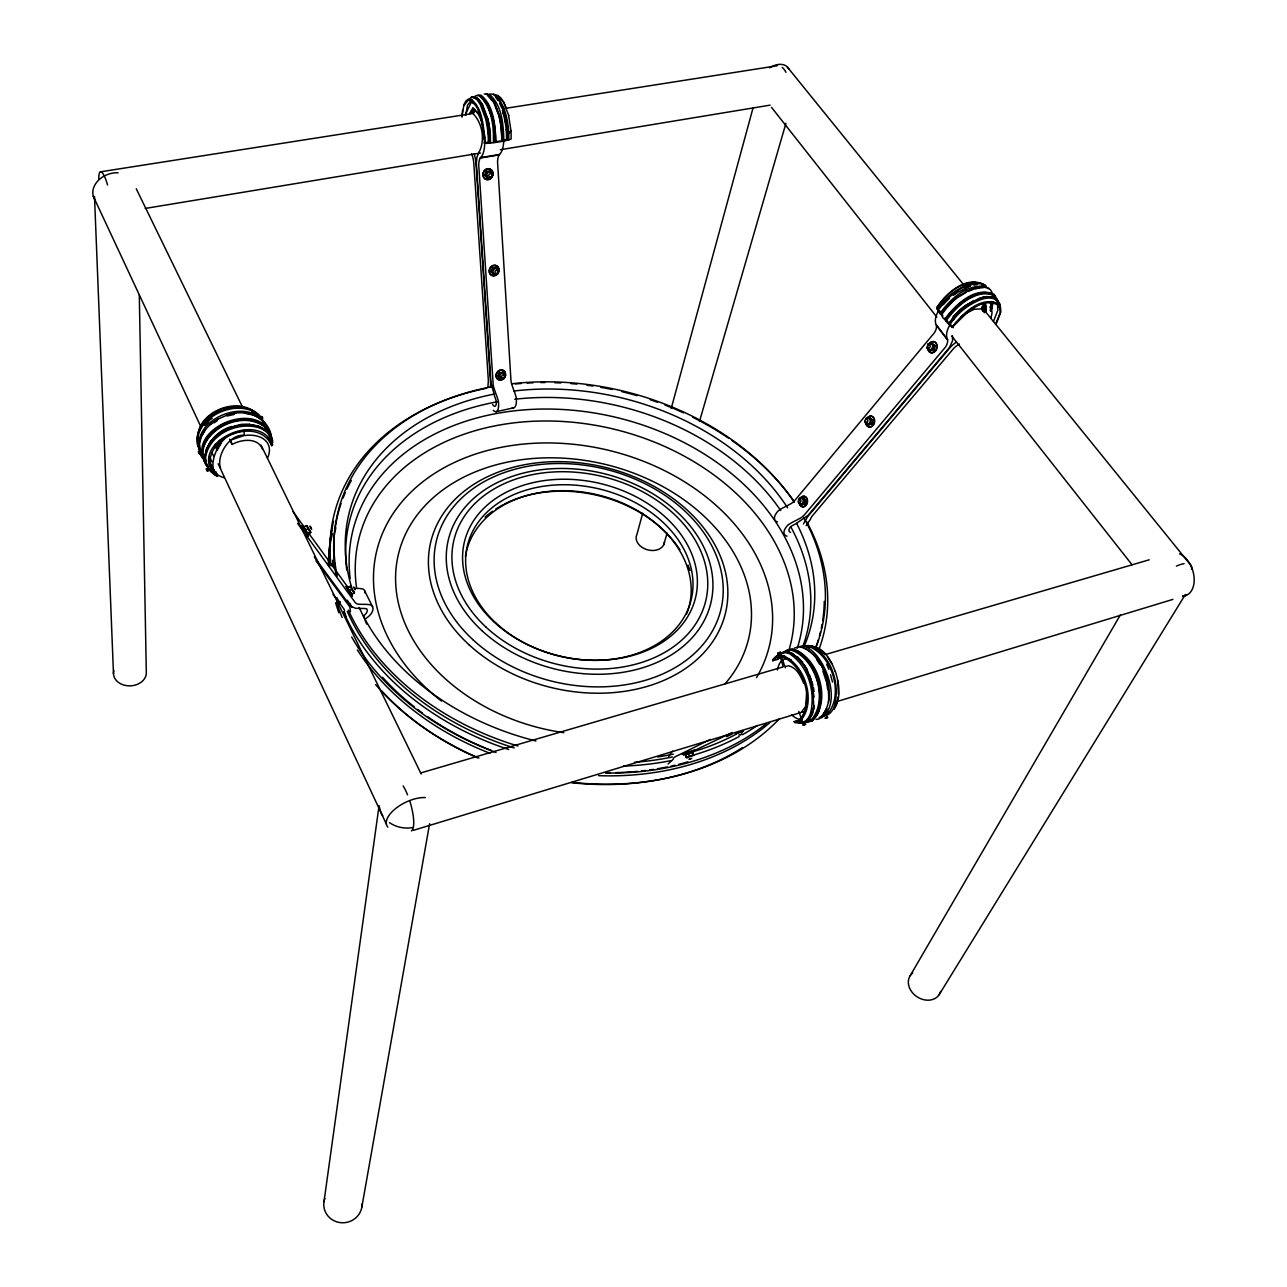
<?xml version="1.0" encoding="UTF-8"?>
<svg xmlns="http://www.w3.org/2000/svg" width="1287" height="1287" viewBox="0 0 1287 1287"><rect width="100%" height="100%" fill="white"/><g stroke="black" fill="none" stroke-linecap="round" stroke-linejoin="round"><path stroke-width="1.5" d="M806.579 693.468L805.678 706.386L801.544 711.936M982.544 310.682L982.576 309.7M813.722 706.145L812.789 688.111L810.183 678.683M828.522 702.364C829.809 681.483 822.248 652.429 799.42 646.685L794.465 647.988M838.448 694.53L837.612 680.115M775.675 657.094A43.05 20.174 72.8 0 1 789.414 653.683C808.445 665.846 815.878 692.406 810.408 713.674A43.002 20.142 73 0 1 798.728 723.197L794.208 721.75L798.487 720.881C816.071 703.104 804.085 663.69 780.742 656.402L776.399 657.512L772.827 660.746L777.107 659.507A56.017 47.989 46.6 0 1 784.475 655.694M487.966 386.663L488.095 383.783A9.878 3.571 77.9 0 0 488.304 379.697L473.777 163.063A11.165 4.086 80.4 0 0 471.476 153.587M489.35 134.701L489.028 136.551L490.476 135.73M508.848 133.655L507.689 132.4L509.218 131.596M507.834 132.738L508.252 131.741M509.732 132.706L509.443 131.853M461.953 117.165L462.548 110.328M462.065 116.071L463.883 104.794L465.862 100.949L468.371 99.099L471.219 99.356C484.234 109.395 482.882 130.775 485.923 143.356C486.936 143.726 491.554 142.214 489.591 143.13L486.824 118.179L481.595 104.15M465.717 115.492L467.454 105.244L471.782 99.759M982.206 283.848C963.786 281.982 947.779 296.364 938.03 310.601C940.588 312.548 936.679 309.411 936.679 308.043C945.913 292.873 967.937 273.584 986.196 286.036M478.587 110.215L478.217 113.546L472.779 107.899L469.53 114.125M800.144 504.987L803.056 504.005L804.102 500.257L802.219 497.49L799.307 498.487L798.262 502.236L800.144 504.987L804.761 504.247L805.469 502.397L805.051 499.147L802.219 497.49M865.588 419.433L864.944 422.313L866.939 425.064L870.06 423.938L871.154 420.029L869.143 417.278L866.038 418.42L867.728 418.742M869.143 417.278L872.457 419.659L872.489 422.345L871.749 424.26L866.939 425.064M490.347 386.647L490.54 385.167A15.299 5.534 77.9 0 0 490.572 382.319L475.965 162.725A17.004 6.226 80.4 0 0 474.099 153.684M324.018 1201.575L379.086 805.598M926.994 347.94L928.136 343.919L931.418 342.632L935.231 345.785L934.089 349.807L932.641 350.498L929.117 350.691L926.994 347.94L928.667 348.343M929.117 350.691L932.399 349.42L933.558 345.383L931.418 342.632M361.856 1206.997L429.617 823.68M942.856 304.15L941.778 304.81L942.711 303.909M953.94 319.289L954.246 318.211M693.693 755.035L692.422 751.93L693.693 755.035L692.889 755.63M991.054 317.728L992.02 313.031L991.006 301.431M692.921 752.879A11.358 4.714 72.6 0 1 694.369 751.029L683.124 754.777L685.44 754.472L686.534 757.689L685.215 754.423L687.95 753.49M199.453 444.465L201.062 437.419L204.923 430.518M693.146 755.501L686.872 757.544L688.046 757.335M206.757 448.359L205.148 455.276A40.798 26.609 -24 0 0 207.867 466.232M813.883 705.517L812.017 713.448L809.008 718.934L804.906 722.2L800.241 723.053A81.499 72.185 77 0 0 803.426 722.618M813.127 710.73L813.963 707.158L813.255 710.907M838.384 696.508L836.743 703.169L833.912 708.188M993.323 301.978L991.859 307.754A35.875 18.71 -38.6 0 1 990.459 310.875M642.712 513.24L636.888 534.572A14.398 10.521 15.5 0 0 647.651 549.839A14.398 10.521 15.5 0 0 664.446 541.972M671.219 408.462L753.088 107.754M465.154 114.897L471.283 102.268L475.772 104.392M303.796 526.93L307.062 525.627L303.796 526.93L307.561 534.025L310.827 532.368L307.545 533.687M663.77 544.642L667.116 533.091M699.468 421.509L785.939 123.279M224.051 477.702A30.277 19.643 -23.8 0 1 214.511 471.782C208.639 461.534 220.077 436.422 233.848 433.349M507.834 133.188L509.588 132.641M484.652 174.968L486.245 171.235L490.958 171.171L492.985 174.292L491.393 178.024L487.757 178.652L484.652 174.968L487.757 178.652M490.958 171.171L487.323 171.798L485.73 175.531M498.375 272.587L497.458 274.308L493.918 274.984L490.878 271.412L492.438 267.809L495.978 267.133L498.696 271.734M497.055 267.776L493.5 268.452L491.94 272.056L493.918 274.984M497.635 375.917L499.163 372.458L503.651 372.458L505.566 375.193L504.037 378.668L500.595 379.408L497.635 375.917L500.595 379.408M503.651 372.458L500.209 373.198L498.68 376.673M267.664 436.904L271.798 445.704L272.764 441.554A41.393 26.914 -23.6 0 0 258.735 427.702C237.403 421.364 209.331 434.169 205.582 457.352A41.361 26.93 -24 0 0 214.125 474.276A18.565 13.835 -47.4 0 0 214.784 475L217.728 475.868L216.168 472.49A53.185 39.656 -46.4 0 1 215.492 471.798M941.473 303.812L941.521 305.116M336.229 597.876L338.433 601.544L335.987 603.072M347.796 587.612L350.772 586.18L347.796 587.612L351.85 594.208L354.392 592.663L351.85 594.208M993.451 321.493L997.892 310.103L997.586 305.502M995.671 324.227L1000.144 312.838L999.372 303.153M996.202 323.825L1000.852 312.001L1000.53 307.223L998.406 303.684C980.388 295.592 961.968 314.108 952.107 327.252C951.495 326.834 950.948 326.335 950.401 325.836A16.2 6.95 33.7 0 1 949.645 325.08L948.632 323.455L959.475 311.309L973.857 301.158M742.132 734.073L740.427 734.78M463.787 105.807L468.098 100.322L470.849 100.579C483.51 110.489 481.933 130.341 484.797 143.307M772.827 660.746L774.661 657.705A19.434 16.651 44.9 0 1 775.321 657.303M199.63 428.764L202.268 424.018M204.022 445.447C214.221 422.538 250.563 410.489 268.71 430.646M206.403 449.195L210.585 441.586L216.377 435.424L223.745 430.325M833.976 709.459C841.537 698.23 839.156 683.558 835.36 671.396M497.442 270.962L497.329 269.208M508.092 132.271L509.234 132.416L508.059 132.786M910.263 975.562L1120.398 614.864M504.021 375.289A1.625 1.4 -56.5 0 0 501.608 376.496A1.625 1.4 -56.5 0 0 503.523 377.992A1.625 1.4 -56.5 0 0 504.021 375.289L502.606 371.718M939.14 994.706L1185.407 594.417M479.214 151.898C485.247 140.235 482.432 123.134 473.246 113.851L473.166 108.221L478.008 113.594A25.869 9.556 80.7 0 1 483.204 127.944M803.394 523.97L806.756 518.178A15.734 7.883 -34.1 0 1 808.316 515.814L950.385 347.217A17.648 9.041 -37.9 0 1 956.531 342.069M478.941 152.22L476.994 156.998L476.351 163.272L490.878 381.949L494.546 396.123A22.86 8.269 77.5 0 1 496.235 401.142L496.332 402.284A7.079 2.574 77.6 0 1 492.535 404.44M493.275 410.296A12.597 4.585 77.6 0 0 498.391 401.319A28.443 10.28 77.5 0 0 495.608 392.921L494.481 389.688A8.333 3.057 77.8 0 1 493.114 383.462L478.732 165.154A14.479 5.389 80.3 0 1 480.276 158.044L480.871 157.287A25.869 9.556 80.7 0 0 484.684 144.417M954.327 324.823L956.225 322.152M952.251 302.252A36.696 19.096 -38.6 0 0 941.601 315.042L939.977 313.578C949.951 299.067 966.28 284.427 985.054 286.309M512.339 407.561A12.548 4.681 77.7 0 0 516.184 397.426A28.33 10.473 77.6 0 0 513.384 389.06L512.258 385.843A8.301 3.105 77.8 0 1 510.907 379.633L497.554 161.985A14.414 5.502 80.5 0 1 499.163 154.907L499.774 154.134A25.772 9.733 80.9 0 0 503.732 141.297M948.728 324.147A67.117 28.25 33.9 0 1 946.235 321.444L945.269 319.675C933.702 312.854 954.198 301.367 959.024 296.09M944.61 319.626C955.034 304.906 975.031 285.682 994.24 294.353L999.902 304.231L1000.128 307.561M945.913 321.09C956.289 306.467 976.125 287.371 995.205 295.962M952.267 327.348C962.306 317.744 979.777 295.865 997.795 304.858L999.822 308.253M348.037 589.156L346.026 586.373L351.689 596.541L346.573 586.084L347.876 587.757M350.675 592.905L352.3 596.122M806.177 525.643L810.537 519.079A10.151 5.084 -34.1 0 1 812.596 515.54L952.959 349.26A11.583 5.936 -37.9 0 1 959.458 344.063M804.52 722.425L806.193 721.09M668.564 756.563L671.122 752.718A17.664 7.159 72.7 0 1 672.264 751.399L672.683 751.141M203.153 422.442L208.526 416.698L221.589 409.218M204.665 425.257L208.108 421.573M204.649 425.563L209.282 420.608M210.328 442.261L216.264 435.955L223.922 430.711M216.554 435.81L210.762 441.972L206.934 448.761L205.325 455.662A40.798 26.609 -24 0 0 206.033 462.21M941.408 303.507L942.711 303.314M941.827 303.378L941.087 304.585L942.116 305.389M772.86 659.443L776.495 656.129L781.016 654.97C805.276 662.515 817.744 703.506 799.452 721.943L794.916 722.779M778.249 655.276L780.742 653.008L785.52 651.769C795.672 652.782 801.865 662.145 806.708 670.109M784.748 652.364L787.306 650.048L792.245 648.761C818.661 656.627 832.239 701.286 812.145 721.058L805.083 722.329M777.107 659.507L780.694 656.257M809.813 721.476C829.713 701.817 816.264 657.544 790.073 649.694L785.167 650.965M821.412 717.905C847.264 699.935 816.36 636.18 796.766 647.618M825.804 715.797C845.623 696.717 832.367 653.072 806.499 645.688L803.265 646.541M960.874 317.004L963.722 314.784M511.084 131.113L511.116 139.012L509.604 139.656A15.524 5.711 0.5 0 1 508.735 139.897L506.37 140.106L507.609 140.186C507.158 124.453 506.129 105.212 493.323 94.305M469.626 98.777L472.281 96.798L475.289 97.072L479.424 100.113L482.48 104.585M473.471 97.539L476.19 95.528L479.279 95.801C492.052 106.885 494.015 127.51 493.371 142.728A64.382 23.279 0.3 0 1 489.591 143.13M685.167 754.632L688.111 753.378M689.462 753.587L692.776 752.316M693.226 754.938L686.1 757.367M209.266 420.35L212.194 418.307M210.392 424.42L218.114 419.063L226.93 415.202L236.197 413.127M218.275 419.047C204.826 426.013 192.374 443.806 202.558 458.285M214.125 422.86L217.117 420.785M783.156 666.473L779.214 653.233M780.067 652.895L779.616 653.104M489.189 135.087L490.074 135.859L488.915 135.714M801.737 646.701L802.734 646.283L801.415 646.605M966.585 291.489L958.735 296.058A36.679 19.112 -38.6 0 0 941.151 314.478M959.201 296.637L966.521 292.165M980.372 297.796L965.974 305.196A36.422 18.806 -38.5 0 0 953.072 317.069M973.229 300.933L966.022 305.325A36.197 18.694 -38.5 0 0 953.2 317.101M685.665 754.745L687.451 753.844M688.062 753.651L686.808 753.973L692.293 752.187M942.116 305.276L943.081 303.941L941.827 303.201M965.153 313.674L974.275 309.282L981.691 308.848L985.005 304.231L981.241 303.877M952.975 317.648L954.471 318.275L953.506 319.61M953.892 317.551L952.46 318.645L953.828 319.208M790.636 532.368A7.272 3.668 -33.7 0 1 790.073 527.397L790.829 526.544A23.472 11.744 -33.6 0 1 795.704 523.841L808.139 515.283L949.581 347.377L952.605 340.653L952.428 335.65M349.324 590.717L351.769 589.349L350.241 586.245M305.357 530.147L307.947 528.7L306.37 525.498M804.632 724.147L805.453 723.825L803.458 724.533L798.809 711.357M825.482 717.808L825.964 717.631M827.026 717.261L826.061 717.631M710.344 739.414L674.71 757.029A11.406 4.617 72.7 0 0 673.165 759.346L668.017 764.028M493.854 142.664L502.043 141.425L501.013 124.614L499.259 115.927L493.886 101.544L490.653 96.863L487.355 94.305L484.218 94.048M741.682 731.949L743.371 730.919L735.376 733.349L736.936 733.461M731.885 732.641L689.205 753.008M803.908 497.747L799.307 498.487M229.697 439.221L232.175 444.433C241.393 439.221 258.204 437.178 262.596 449.453M742.068 731.756L742.84 731.338L736.743 733.542M267.02 429.52C268.645 428.684 271.46 434.395 269.739 435.038L270.077 435.73A41.474 27.075 -23.6 0 0 268.307 431.354M232.094 426.464C212.838 430.646 193.5 458.462 213.369 473.31A78.185 58.398 -45.9 0 1 212.114 471.557M223.793 430.711L232.4 426.946M778.925 653.185L778.12 653.539L779.455 653.201M801.061 646.782L800.964 646.943M981.112 298.134L966.28 305.63A36.197 18.678 -38.5 0 0 953.458 317.422M964.993 287.838L970.285 285.634M970.607 285.778L956.273 293.13A36.245 18.935 -38.7 0 0 953.458 295.238M966.054 291.602C973.487 288.368 983.107 284.33 990.491 289.784L992.02 292.358M968.323 291.425L973.712 289.173M738.818 735.118L741.473 734.217M691.779 758.365L690.524 758.59M778.667 653.233L779.761 653.088M804.954 723.986L803.667 724.468M826.753 717.358L827.573 717.036L826.56 717.438M687.853 753.024L686.791 753.506L687.708 753.313M690.073 758.751L688.963 759.233L690.926 758.67M688.995 752.235C693.902 750.321 683.51 753.732 687.966 752.573M689.205 752.831L690.749 752.187L689.365 752.509M689.237 752.412C709.41 744.723 667.937 758.477 687.757 752.895M689.43 753.008L690.99 752.525L689.14 753.313M779.278 653.008L780.179 652.734M813.336 720.141L810.36 721.09M499.565 378.651L501.158 378.201M489.205 134.62L490.476 135.022M508.333 131.531L509.749 132.432M794.047 721.685L801.302 719.835M413.304 830.356L803.683 711.663M836.373 701.721L1172.907 599.388M1182.528 596.476L1186.373 595.302M930.839 344.015L928.136 343.919M420.463 773.02L782.914 666.972M825.321 654.568L1149.211 559.813M492.857 274.34L497.458 274.308M809.169 721.428L807.367 721.927L807.078 720.817M808.59 646.894L811.679 646.09C824.356 647.731 831.241 660.746 835.247 671.557M235.457 432.609L244.08 430.437L244.257 435.247C228.813 433.992 216.087 456.435 220.592 468.388M486.679 178.089L487.548 177.863M953.747 319.675L952.477 318.919M233.912 426.238L241.007 424.437L249.71 424.243M232.32 427.027L241.457 424.887M226.818 415.315C244.755 408.349 268.211 415.814 271.493 436.872A78.941 60.006 -22.5 0 1 272.49 440.331C268.629 427.236 253.266 423.503 241.168 425.016M227.139 416.007L234.331 414.398M223.15 408.542L231.37 406.708L239.414 406.579L246.734 408.14M495.994 411.727L513.674 407.818M785.665 666.425L788.561 665.797C796.766 667.599 800.804 676.286 803.715 683.365M498.954 116.297A35.344 13.272 80.9 0 1 501.657 141.12L504.295 140.943A64.398 23.295 0.3 0 0 507.609 140.186M825.659 717.712L827.107 717.197M981.997 297.474L986.856 296.493M981.917 297.651L986.743 296.67M980.565 298.294L987.692 296.798L993.162 297.249L997.152 299.421M973.841 285.135L977.074 284.491M973.245 288.61L983.429 287.612M975.353 288.851L978.635 288.191M821.058 716.682L824.227 716.087M816.103 719.449L819.288 718.87C838.883 700.064 827.042 662.178 805.903 648.745M480.566 157.625L499.453 154.488M480.276 158.044L499.163 154.907M145.222 208.446L480.469 153.024M500.305 149.742L770.093 105.148M483.912 143.034L487.612 142.423A44.144 16.071 0.4 0 0 490.83 142.197M471.267 110.939L475.064 110.344M470.849 111.776L474.646 111.181M470.415 112.58L474.211 111.985M469.98 113.369L473.761 112.773M100.499 171.814L473.552 113.353M505.308 108.381L777.171 65.766M780.019 652.847L785.36 667.792M489.237 177.574L491.393 178.024M207.48 471.203L206.998 469.755M686.582 757.48L687.692 757.416M240.991 424.63L250.321 424.694M489.462 134.54L490.315 134.813M489.591 136.679L488.61 136.036M340.218 603.844L337.162 599.726M987 296.991L992.341 297.426L996.235 299.549M988.641 296.637L992.245 296.927M953.538 319.321L953.876 317.583M490.25 94.048L494.562 94.385L497.763 96.847L503.732 107.641L506.081 115.219A35.151 13.304 81 0 1 508.735 139.897M486.164 93.999L489.285 94.273C502.3 105.405 503.378 125 503.86 141.039M494.642 95.061L497.57 95.302L500.627 97.667L503.635 101.979L508.703 115.573M478.056 94.981L481.177 95.254C494.24 106.531 495.334 126.271 495.865 142.439M975.932 282.48C959.491 281.386 944.899 295.93 936.775 307.625M471.09 97.265L474.066 97.539L477.22 100.016L480.324 104.553L485.489 118.468A35.296 13.047 80.8 0 1 488.256 143.243M472.94 97.474L475.884 97.732L478.989 100.177M981.048 303.668L985.681 304.263L986.244 312.033L982.818 307.786M803.056 504.005L804.761 504.247M804.102 500.257L805.791 500.498M870.06 423.938L871.749 424.26M871.154 420.029L872.843 420.366M249.63 424.453L257.625 425.884A41.104 26.754 -23.6 0 1 271.557 439.687M244.594 413.143L252.59 414.832M932.399 349.42L934.089 349.807M933.558 345.383L935.231 345.785M314.301 557.03L350.418 606.064L355.534 608.268L361.615 608.461A25.467 14.366 -25.6 0 1 366.57 608.767L367.052 609.378A7.867 4.472 -25.8 0 1 363.304 616.006M990.105 307.834L991.875 308.735L990.33 303.024M491.891 173.729L492.985 174.292M486.245 171.235L487.323 171.798M997.682 300.531C987.869 294.144 975.852 301.319 967.277 306.724A36.696 18.919 -38.5 0 0 949.645 325.08M993.548 297.635L997.618 301.512M993.435 295.093C983.59 288.642 971.524 295.833 962.917 301.255A36.76 19.048 -38.6 0 0 945.269 319.675M985.247 285.328C975.498 278.877 963.464 285.955 954.922 291.377A36.47 19.08 -38.7 0 0 937.467 309.7M982.045 284.829L989.124 288.545M982.303 285.135L984.909 286.567M497.956 270.061L499.018 270.704M492.438 267.809L493.5 268.452M490.878 271.412L491.94 272.056M817.422 648.278L824.967 654.134M504.52 374.453L505.566 375.193M499.163 372.458L500.209 373.198M502.992 377.928L504.037 378.668M498.085 96.38L503.925 102.815L506.547 108.591M488.175 95.222L494.514 102.252L499.71 116.168A35.344 13.272 80.9 0 1 502.413 140.991M487.419 95.335L493.741 102.365L498.359 114.382M481.241 96.284L487.548 103.33L492.744 117.278A35.392 13.192 80.9 0 1 495.479 142.117M480.485 96.396L486.776 103.443L491.988 117.407A35.392 13.176 80.8 0 1 494.723 142.246M476.287 97.442L479.424 99.903M199.549 453.153C196.107 448.632 201.206 457.062 198.922 452.59M199.067 452.429L199.372 452.622M216.554 476.142C184.379 445.817 258.848 408.108 272.731 444.787M211.535 468.227L216.168 472.49M207.625 466.167C182.078 434.153 246.943 401.061 268.098 428.78M217.728 475.868L213.095 471.605L209.475 464.189M351.351 594.015L350.048 592.535M351.769 589.349L354.118 592.213L353.812 591.119M307.947 528.7L310.135 532.255M258.558 415.572C240.138 394.289 196.67 410.939 197.49 438.996M269.771 433.687L270.013 434.282M797.441 656.724L802.67 662.403M802.589 662.58L792.004 653.185A42.744 20.077 72.8 0 0 782.062 653.217M802.107 662.741L796.91 657.094L791.537 653.587A42.487 19.932 72.8 0 0 786.325 652.396M261.583 416.924L262.291 418.436M866.634 422.635L868.645 425.386M308.172 534.025L306.805 531.804M207.384 471.122L206.21 469.015L207.641 470.769M206.998 469.626L206.596 468.806L207.48 470.028M207.77 470.913L207.384 469.98M198.89 451.882L199.163 452.268M983.493 303.072L985.794 305.904M983.525 304.134L985.826 306.966M983.574 305.164L985.858 307.995M983.638 306.193L985.922 309.025M982.576 305.807L986.019 310.038M982.689 306.805L986.115 311.052M787.049 66.667L963.995 285.151M981.691 306.998L1190.25 564.51A23.086 8.896 -35.8 0 1 1191.537 569.208M982.206 309.91L984.491 312.741M339.575 602.091L340.315 602.895L339.993 601.576M951.093 324.967L953.297 327.751M771.508 107.352L936.856 317.117M951.785 336.052L1132.045 564.752M938.48 310.81A26.689 14.012 -38.6 0 0 936.083 324.549L947.602 339.913A14.977 7.802 -37.8 0 1 945.511 347.023L804.552 514.687A8.542 4.344 -33.9 0 1 799.388 518.645L796.186 520.366A29.183 14.607 -33.6 0 0 788.062 524.935A12.934 6.515 -33.7 0 0 787 536.196M936.276 325.096L947.602 339.913M307.126 532.577L308.51 536.1L301.866 525.772L307.947 536.422L305.839 531.531M351.383 587.017L353.796 592.647M311.695 529.327L309.894 526.11L310.634 527.059M333.011 594.288L343.709 608.687A11.1 6.338 -25.3 0 1 344.369 611.824L346.316 617.406M304.295 529.633L304.311 530.244M305.791 530.003L304.665 528.619L305.759 530.952M315.959 560.826L349.404 606.322A17.198 9.829 -25.3 0 1 350.064 608.317L350.45 611.695M297.587 523.391L355.212 602.509A9.234 5.293 -26 0 0 359.797 604.246L363.063 604.391A31.66 17.857 -25.6 0 1 371.235 605.019A13.996 7.947 -25.8 0 1 365.878 618.5M293.018 511.582L303.635 526.238M308.349 532.738L347.297 586.47A9.186 5.341 -25.9 0 0 348.391 587.451M206.837 469.015L207.883 470.994L207.48 470.157M338.433 601.544L339.768 603.185L339.462 601.866M495.978 97.555L498.037 100.531M304.038 527.3L302.558 525.402L302.815 526.624M939.977 313.578L939.735 313.224A67.149 28.266 34 0 1 938.014 310.601M478.474 99.566L482.046 104.649L487.146 118.356A34.829 12.902 80.8 0 1 489.752 135.055M491.264 172.844L489.864 170.624M496.846 268.516L495.978 267.133M338.272 600.144L338.98 601.238M305.502 529.761L304.778 528.362M827.428 656.74L831.772 663.577M354.182 587.612C352.123 584.797 356.853 592.792 354.649 588.416M816.811 659.764L819.642 664.253M270.383 434.974C269.626 431.563 272.056 437.451 270.72 434.362M804.52 665.379L807.319 669.835M803.522 664.06L807.206 669.964L812.58 684.057M262.001 417.68L261.47 416.94M801.093 503.877L801.833 505.228M304.794 528.474L305.807 530.26M997.698 301.978L993.902 295.656C984.056 289.221 971.991 296.396 963.368 301.834A36.776 19.048 -38.6 0 0 945.72 320.254M262.291 417.245C260.328 414.317 264.221 420.495 262.21 417.487M270.286 434.797L270.109 434.556M305.662 530.614L304.52 528.909L305.679 531.37M349.469 590.958L348.954 590.106L349.372 590.926M310.875 527.477L311.357 528.33M336.76 597.57L337.516 598.889M348.793 590.395L349.549 591.714M349.308 591.36L348.616 590.041M305.099 530.92L305.614 531.869M304.569 530.711L305.823 532.287M349.437 592.165L347.989 589.591L349.63 592.567M200.177 450.949C184.749 417.342 248.246 390.411 263.883 422.731M201.222 454.906C185.537 420.656 250.257 393.146 266.264 426.013M206.21 465.508C191.232 437.725 231.193 412.516 256 421.782A41.474 27.075 -23.6 0 1 262.628 425.16M350.257 593.017L351.769 596.428M364.639 590.83L372.57 606.74M349.984 603.506L351.721 607.062M348.664 602.493L350.418 606.064M347.329 600.176L349.951 605.533M136.245 188.755L242.648 407.303M261.116 445.238L421.171 773.97M219.369 440.347L221.01 443.838M218.645 441.682L220.286 445.173M217.905 443.018L219.546 446.509M217.133 444.353L218.774 447.844M215.54 443.935L217.986 449.163M214.72 445.254L217.181 450.482M232.175 444.433L230.228 440.251L243.758 435.649A30.277 19.643 -23.8 0 1 267.471 458.092M93.275 196.267L201.174 427.397M218.163 463.787L386.373 824.114M212.001 452.654L213.626 456.145M209.524 456.612L211.953 461.824M209.025 460.215L214.511 471.782M271.798 445.704C258.993 416.2 205.083 435.794 210.36 466.232M499.758 103.555L501.85 108.188M482.496 104.408L487.564 118.291A34.829 12.902 80.8 0 1 489.72 129.939M826.64 664.237L828.876 669.369M822.876 670.994L826.447 681.981M809.555 675.032L812.95 685.923M806.386 669.883L810.424 678.699L814.14 697.071M353.925 591.489L354.295 592.84M310.376 531.161L307.143 525.933M310.28 530.823L310.762 532.577M947.473 339.334L947.28 338.803A26.85 13.9 -38.5 0 1 949.774 325.096M688.497 753.362L689.414 756.096M502.429 110.055L504.166 115.669M502.654 111.889L503.812 115.653A34.942 13.192 80.9 0 1 506.451 140.186M982.914 309.54L983.123 310.778A2.397 0.869 65.2 0 0 982.689 309.073M830.501 674.71L832.544 682.094M508.59 115.235L511.068 131.387M213.787 472.377L214.125 474.276M813.464 687.757L814.076 691.457M826.962 683.847L827.67 689.43M94.498 196.493L113.481 673.793M139.302 295.206L146.316 672.329A16.441 12.741 -2.3 0 1 128.378 685.826A16.441 12.741 -2.3 0 1 113.916 670.479M387.837 827.123A26.802 12.854 -26 0 1 395.913 808.316A26.802 12.854 -26 0 1 425.402 797.554M95.141 200.129A21.155 16.377 -20.6 0 1 97.104 181.773A21.155 16.377 -20.6 0 1 118.131 172.796M365.058 592.985A13.916 8.012 -25.8 0 0 363.288 589.092A31.483 18.002 -25.5 0 0 355.132 588.416M265.878 425.949A78.974 60.071 -22.5 0 1 266.409 426.689M269.289 433.542A41.457 27.091 -23.6 0 0 255.646 421.09C234.25 414.639 206.065 427.509 202.381 450.804A41.425 27.107 -23.9 0 0 205.164 462.001M269.45 438.417A53.604 40.798 -21.9 0 1 269.675 439.398M269.884 440.379A53.604 40.798 -21.9 0 1 270.173 442.374M251.962 411.856A40.605 26.721 -23.5 0 1 255.244 413.529M258.076 415.572A40.605 26.721 -23.5 0 1 261.454 419.289M254.392 415.54A41.361 27.14 -23.5 0 1 264.06 423.101M257.497 426.077A40.83 26.593 -23.6 0 1 271.332 439.784M209.749 462.548A53.217 39.688 -46.4 0 0 210.521 464.446A53.185 39.656 -46.4 0 0 211.454 466.232M214.237 470.334A53.185 39.656 -46.4 0 1 212.5 467.937M257.673 426.464A40.846 26.593 -23.6 0 1 271.525 440.17M199.855 448.6A41.345 27.156 -23.9 0 1 199.775 445.157M212.049 471.139A41.055 26.786 -24 0 1 209.62 468.918M207.641 466.344A41.055 26.786 -24 0 1 204.906 455.308M206.451 464.06A41.441 27.107 -23.9 0 1 202.783 454.922M261.116 417.455A41.104 27.091 -23.5 0 0 249.694 409.202C228.475 402.67 200.434 415.476 196.911 438.642A41.071 27.107 -23.8 0 0 198.89 448.375M261.953 418.806A41.104 27.091 -23.5 0 1 263.738 423.182M200.193 451.158A41.329 27.156 -23.9 0 1 199.421 446.203M198.825 447.216A40.83 26.914 -23.9 0 1 198.085 440.588M198.681 445.559A40.573 26.737 -23.9 0 1 198.327 440.556M198.89 446.75A40.557 26.737 -23.9 0 1 198.15 440.186M211.615 470.801A78.185 58.398 -45.9 0 1 211.374 470.415M940.62 991.376A17.326 13.9 33.4 0 1 916.987 996.765A17.326 13.9 33.4 0 1 912.756 972.924M769.642 67.744A18.838 12.114 -42.2 0 1 788.915 69.241M1176.398 566.103A23.086 8.896 -35.8 0 1 1184.104 563.658M936.421 325.675A14.897 7.867 -38 0 1 934.378 332.802L794.851 500.418A8.494 4.376 -34 0 1 789.719 504.375L786.55 506.081A29.022 14.736 -33.7 0 0 778.474 510.617A12.854 6.58 -33.8 0 0 777.493 521.927M982.56 309.829A2.397 0.869 65.2 0 1 982.818 310.891M990.17 306.563A5.711 2.075 65.2 0 1 990.813 311.116M990.363 309.459A5.711 2.075 65.2 0 1 990.427 310.537M950.321 324.227A45.962 19.466 33.8 0 1 949.565 323.487M948.101 321.975A45.962 19.466 33.8 0 1 947.377 321.219M946.685 320.463A45.962 19.466 33.8 0 1 944.706 318.162M942.937 315.894A45.978 19.482 33.8 0 1 941.875 314.382M940.041 311.454A45.978 19.482 33.8 0 1 939.655 310.746M948.889 323.761A36.197 18.678 -38.5 0 1 952.187 318.983M943.339 304.697A36.02 18.822 -38.7 0 1 949.275 298.455M953.265 295.045A36.02 18.822 -38.7 0 1 956.064 292.937M804.472 500.064A1.866 1.4 -80.7 0 0 803.812 499.726A1.866 1.4 -80.7 0 1 804.102 500.016M804.6 502.67A1.866 1.4 -80.7 0 1 803.635 503.41M799.147 499.726A2.976 2.236 -80.7 0 1 802.589 498.954A2.976 2.236 -80.7 0 1 802.251 503.49A2.976 2.236 -80.7 0 1 798.921 502.686M798.519 501.85A1.673 1.255 -80.7 0 1 799.565 499.388A1.673 1.255 -80.7 0 1 800.884 501.319A1.673 1.255 -80.7 0 1 798.937 502.461M803.892 499.806A1.979 1.496 -80.7 0 1 804.182 500.112M800.241 498.906A5.357 4.022 -80.7 0 1 806.676 497.828A5.357 4.022 -80.7 0 1 805.228 506.193A5.357 4.022 -80.7 0 1 799.549 502.927M799.372 500.128A5.357 4.022 -80.7 0 1 805.823 497.168A5.357 4.022 -80.7 0 1 805.179 505.904A5.357 4.022 -80.7 0 1 799.179 502.879M934.201 346.798A2.011 1.56 -72.8 0 1 933.815 348.278M927.991 345.189A3.201 2.477 -72.8 0 1 931.885 344.096A3.201 2.477 -72.8 0 1 931.531 348.906A3.201 2.477 -72.8 0 1 927.766 348.327M927.605 345.511A1.786 1.384 -72.9 0 1 929.874 344.996A1.786 1.384 -72.9 0 1 929.375 347.78A1.786 1.384 -72.9 0 1 927.38 346.846M933.783 346.975A2.14 1.657 -72.8 0 1 933.67 347.522M928.876 344.675A5.759 4.456 -72.8 0 1 936.373 343.356A5.759 4.456 -72.8 0 1 933.783 352.413A5.759 4.456 -72.8 0 1 928.056 347.522M927.959 345.978A5.759 4.456 -72.8 0 1 935.504 342.615A5.759 4.456 -72.8 0 1 933.799 352.107A5.759 4.456 -72.8 0 1 927.686 347.442M933.831 346.702A2.011 1.56 -72.8 0 1 933.67 347.731M871.54 422.699A1.947 1.48 -76.8 0 1 870.495 423.503M866.312 419.031A3.089 2.365 -76.8 0 1 869.819 419.112A3.089 2.365 -76.8 0 1 869.031 423.6A3.089 2.365 -76.8 0 1 865.652 422.731M865.475 422.007A3.089 2.365 -76.8 0 1 865.459 421.219M871.17 422.635A1.947 1.48 -76.8 0 1 870.511 423.278M866.875 418.999A5.55 4.247 -76.8 0 1 873.728 417.632A5.55 4.247 -76.8 0 1 872.2 426.303A5.55 4.247 -76.8 0 1 866.135 423.182M866.505 418.935A5.55 4.247 -76.8 0 1 873.358 417.567A5.55 4.247 -76.8 0 1 871.846 426.238A5.55 4.247 -76.8 0 1 865.765 423.101M98.793 178.813A21.734 4.408 78 0 1 107.561 184.942M782.223 67.374A18.871 9.54 83.6 0 1 785.955 72.313M483.848 131.306A25.869 9.556 80.7 0 1 484.62 138.047M505.775 139.672A44.16 16.087 0.4 0 1 503.989 140.138M500.193 140.959A44.16 16.087 0.4 0 1 498.198 141.313A44.144 16.071 0.4 0 1 496.138 141.618M505.244 120.56A34.717 13.111 81 0 1 505.823 123.89M506.467 128.973A34.717 13.111 81 0 1 506.788 140.042M487.644 118.211A35.055 12.983 80.8 0 1 490.363 142.809M504.842 376.19A2.912 2.51 -56.5 0 1 500.691 378.475A2.912 2.51 -56.5 0 1 500.981 373.777A2.912 2.51 -56.5 0 1 504.874 375.45M500.016 376.657A1.834 1.577 -56.6 0 1 499.517 376.222M504.906 376.48A5.228 4.504 -56.6 0 1 496.959 378.539A5.228 4.504 -56.6 0 1 499.533 370.222A5.228 4.504 -56.6 0 1 505.308 375.193M486.357 173.262A1.947 1.705 -69.1 0 1 487.017 172.522M492.213 175.305A3.105 2.735 -69.1 0 1 487.853 177.59A3.105 2.735 -69.1 0 1 488.143 172.442A3.105 2.735 -69.1 0 1 492.261 174.501M486.969 175.949A2.059 1.818 -69.1 0 1 486.647 175.579A1.947 1.705 -69.1 0 0 487.339 176.013A1.947 1.705 -69.1 0 1 486.808 175.675M486.792 173.101A2.059 1.818 -69.1 0 1 487.146 172.715A1.947 1.705 -69.1 0 0 486.872 172.973M497.12 273.697A3.008 2.622 -62.7 0 1 493.13 272.924A3.008 2.622 -62.7 0 1 494.964 268.71A3.008 2.622 -62.7 0 1 498.31 270.946M498.037 272.458A3.008 2.622 -62.7 0 1 497.651 273.134M498.359 272.265A5.389 4.714 -62.7 0 1 490.186 274.195A5.389 4.714 -62.7 0 1 492.824 265.524A5.389 4.714 -62.7 0 1 498.761 270.93M362.065 1203.795A19.16 18.372 -6.2 0 1 339.913 1222.57A19.16 18.372 -6.2 0 1 324.855 1198.454M412.612 827.573A26.544 22.056 7.7 0 1 389.494 822.65M382.722 815.781A26.544 22.056 7.7 0 1 379.52 807.399M1179.584 553.812A22.346 14.704 71.3 0 1 1194.127 577.799A22.346 14.704 71.3 0 1 1182.592 596.074M403.153 785.923A26.625 7.368 73.8 0 1 407.545 794.835M409.877 801.302A26.625 7.368 73.8 0 1 411.39 830.952M800.112 719.417A31.435 14.752 72.9 0 1 791.505 714.591M777.461 669.948A31.435 14.752 72.9 0 1 791.28 659.99M778.378 655.726A82.625 70.849 47.7 0 1 779.343 655.276M783.606 652.799A42.471 19.948 72.8 0 1 792.02 653.442M791.585 650.16A43.163 20.367 72.8 0 1 796.91 651.351C816.087 663.465 823.583 690.186 818.001 711.502A43.098 20.351 73 0 1 810.874 720.237M799.533 720.366A55.534 49.163 78 0 1 798.342 720.398M803.168 646.83A42.825 20.56 72.8 0 1 813.352 646.75C832.544 658.574 840.089 685.231 834.346 706.37A42.761 20.528 73 0 1 827.123 715.073M808.703 720.784A43.082 20.351 73 0 0 818.886 711.228C824.484 689.912 816.972 663.191 797.811 651.093A43.147 20.383 72.8 0 0 789.188 650.45M828.603 712.355A42.503 20.351 73 0 1 824.5 715.604M826.994 708.767A43.018 20.495 73 0 1 824.79 713.062M823.937 714.221A43.018 20.495 73 0 1 819.803 717.502M826.093 709.04A43.018 20.479 73 0 1 823.036 714.494M812.837 712.692A42.696 20.045 73 0 1 801.206 722.168L801.141 721.91A42.423 19.916 73 0 0 804.278 721.605M812.708 712.515A42.423 19.916 73 0 1 805.759 721.074M803.796 721.75A42.423 19.916 73 0 1 800.643 722.055M812.21 712.66A42.423 19.916 73 0 1 805.26 721.219M804.52 722.425A81.499 72.185 77 0 1 803.973 722.522M819.658 717.39A81.531 72.233 77 0 1 819.159 717.631M350.193 578.587A229.971 172.281 13.6 0 1 591.859 412.596A229.971 172.281 13.6 0 1 797.297 648.117M563.819 732.673A180.132 135.795 13.6 0 1 399.871 548.841A180.132 135.795 13.6 0 1 640.508 475.852A180.132 135.795 13.6 0 1 725.128 683.735M366.666 624.082A222.201 166.972 13.6 0 1 363.706 616.457M356.563 587.805A222.201 166.972 13.6 0 1 587.162 423.986A222.201 166.972 13.6 0 1 788.786 650.723M441.457 701.077A202.011 152.349 13.6 0 1 410.022 493.034A202.011 152.349 13.6 0 1 670.43 473.68A202.011 152.349 13.6 0 1 756.515 677.654M779.198 718.966A249.099 187.194 13.6 0 1 572.104 782.335M478.925 758.027A249.099 187.194 13.6 0 1 375.643 684.62M328.298 564.993A249.099 187.194 13.6 0 1 332.464 533.574M796.637 523.439A237.725 176.818 13.6 0 1 803.715 647.441M535.939 740.99A237.725 176.818 13.6 0 1 359.186 607.464M351.48 586.872A237.725 176.818 13.6 0 1 494.449 394.047M513.883 391.023A237.725 176.818 13.6 0 1 787.596 507.866M346.734 570.044A235.473 175.724 13.6 0 1 497.329 401.801M514.768 399.243A235.473 175.724 13.6 0 1 780.742 510.553M791.103 527.445A235.473 175.724 13.6 0 1 802.654 646.991M766.199 723.761A250.885 187.532 13.6 0 1 605.373 773.02M496.01 752.477A250.885 187.532 13.6 0 1 351.705 636.985M342.165 617.454A250.885 187.532 13.6 0 1 336.583 602.123M329.649 565.122A250.885 187.532 13.6 0 1 333.558 521.412M757.383 725.45A251.979 187.741 13.6 0 1 742.519 734.668M739.156 736.534A251.979 187.741 13.6 0 1 693.066 755.212M670.64 760.681A251.979 187.741 13.6 0 1 623.31 766.087M508.703 749.484A251.979 187.741 13.6 0 1 343.709 612.113M331.049 565.974A251.979 187.741 13.6 0 1 486.55 388.256M515.363 383.993A251.979 187.741 13.6 0 1 521.251 383.478M527.155 383.076A251.979 187.741 13.6 0 1 533.059 382.802M540.926 382.593A251.979 187.741 13.6 0 1 544.868 382.561M554.794 382.706A251.979 187.741 13.6 0 1 560.81 382.947M570.849 383.59A251.979 187.741 13.6 0 1 576.898 384.121M586.92 385.263A251.979 187.741 13.6 0 1 592.921 386.084M600.836 387.355A251.979 187.741 13.6 0 1 612.29 389.527M621.878 391.666A251.979 187.741 13.6 0 1 637.097 395.672M650.192 399.726A251.979 187.741 13.6 0 1 657.528 402.268M664.961 405.035A251.979 187.741 13.6 0 1 683.477 412.837M692.535 417.165A251.979 187.741 13.6 0 1 728.715 438.272M732.046 440.572A251.979 187.741 13.6 0 1 793.999 501.303M806.772 521.846A251.979 187.741 13.6 0 1 819.369 648.326M465.411 556.467A114.704 85.843 13.6 0 1 600.579 495.575A114.704 85.843 13.6 0 1 686.663 613.947M485.054 517.149A118.018 88.465 13.6 0 1 492.567 511.196M495.801 509.008A118.018 88.465 13.6 0 1 502.622 504.987M504.391 504.07A118.018 88.465 13.6 0 1 679.938 549.806M687.982 565.106A118.018 88.465 13.6 0 1 689.945 570.431M818.403 639.655A248.375 185.038 13.6 0 1 815.958 647.039M736.357 734.105A248.375 185.038 13.6 0 1 694.932 751.174M672.393 756.965A248.375 185.038 13.6 0 1 634.459 762.274M514.157 747.94A248.375 185.038 13.6 0 1 347.265 611.341M336.164 575.369A248.375 185.038 13.6 0 1 341.055 503.539M343.05 498.053A248.375 185.038 13.6 0 1 345.286 492.648M346.895 489.108A248.375 185.038 13.6 0 1 351.319 480.453M824.259 601.351A248.375 185.038 13.6 0 1 822.683 620.656M822.039 624.501A248.375 185.038 13.6 0 1 821.299 628.329M820.43 632.126A248.375 185.038 13.6 0 1 819.481 635.907M803.828 517.664A248.825 185.119 13.6 0 1 815.733 647.811M732.11 734.008A248.825 185.119 13.6 0 1 726.688 736.614M673.342 754.134A248.825 185.119 13.6 0 1 657.56 756.965M517.985 746.026A248.825 185.119 13.6 0 1 348.407 610.167M337.21 576.077A248.825 185.119 13.6 0 1 492.31 386.679M511.953 383.751A248.825 185.119 13.6 0 1 794.32 502.22M769.739 722.731A250.434 187.452 13.6 0 1 598.535 775.675M489.929 753.265A250.434 187.452 13.6 0 1 357.4 649.999M338.883 612.821A250.434 187.452 13.6 0 1 335.698 603.201M329.247 566.103A250.434 187.452 13.6 0 1 332.4 528.265M333.301 565.138A247.297 184.845 13.6 0 1 333.092 561.116M335.103 531.499A247.297 184.845 13.6 0 1 335.827 527.686M687.966 761.824A246.863 184.749 13.6 0 1 678.699 764.333M674.919 765.25A246.863 184.749 13.6 0 1 671.106 766.119M667.245 766.939A246.863 184.749 13.6 0 1 657.48 768.741M653.523 769.369A246.863 184.749 13.6 0 1 649.549 769.948M645.543 770.479A246.863 184.749 13.6 0 1 641.537 770.945M637.515 771.347A246.863 184.749 13.6 0 1 615.894 772.618M610.054 772.683A246.863 184.749 13.6 0 1 606.129 772.683M491.328 750.434A246.863 184.749 13.6 0 1 427.557 716.682M422.538 713.111A246.863 184.749 13.6 0 1 417.615 709.427M414.382 706.933A246.863 184.749 13.6 0 1 382.529 677.268M332.899 566.151A246.863 184.749 13.6 0 1 332.722 560.135M742.519 747.554A246.026 185.103 13.6 0 1 571.444 782.689M477.38 757.786A246.026 185.103 13.6 0 1 381.499 690.685M777.991 653.072L780.469 652.252L777.991 653.072M803.12 725.08L805.598 724.259L803.12 725.08M825.257 718.291L827.718 717.47L825.369 718.226M803.635 503.217A1.979 1.496 -80.7 0 0 804.246 502.509A1.866 1.4 -80.7 0 1 803.635 503.217M867.39 422.056A1.721 1.319 -76.8 0 0 867.004 419.224A1.721 1.319 -76.8 0 0 865.218 421.38A1.721 1.319 -76.8 0 0 867.39 422.056M502.397 379.552A5.228 4.504 -56.6 0 0 504.005 370.865A5.228 4.504 -56.6 0 0 496.235 374.742A5.228 4.504 -56.6 0 0 502.397 379.552M491.184 176.737A1.737 1.528 -69 0 0 491.007 173.809A1.737 1.528 -69 0 0 488.77 175.675A1.737 1.528 -69 0 0 491.184 176.737M490.62 178.41A5.566 4.907 -69.1 0 0 490.025 168.999A5.566 4.907 -69.1 0 0 482.85 174.968A5.566 4.907 -69.1 0 0 490.62 178.41M490.846 178.523A5.566 4.907 -69.1 0 0 490.267 169.128A5.566 4.907 -69.1 0 0 483.092 175.08A5.566 4.907 -69.1 0 0 490.846 178.523M496.927 273.439A1.673 1.464 -62.6 0 0 497.425 270.608A1.673 1.464 -62.6 0 0 494.948 271.814A1.673 1.464 -62.6 0 0 496.927 273.439M495.785 275.386A5.405 4.714 -62.7 0 0 497.425 266.296A5.405 4.714 -62.7 0 0 489.446 270.157A5.405 4.714 -62.7 0 0 495.785 275.386M473.133 639.896A146.332 109.315 13.6 0 0 716.972 621.685A146.332 109.315 13.6 0 0 545.913 463.996A146.332 109.315 13.6 0 0 473.133 639.896M481.917 630.63A135.006 100.708 13.6 0 0 707.046 614.591A135.006 100.708 13.6 0 0 549.822 468.886A135.006 100.708 13.6 0 0 481.917 630.63M468.967 644.707A151.593 113.353 13.6 0 0 721.46 625.434A151.593 113.353 13.6 0 0 543.967 462.178A151.593 113.353 13.6 0 0 468.967 644.707M495.527 622.635A115.106 85.923 13.6 0 0 687.757 609.909A115.106 85.923 13.6 0 0 554.665 485.038A115.106 85.923 13.6 0 0 495.527 622.635M493.565 621.524A118.871 88.61 13.6 0 0 692.02 608.268A118.871 88.61 13.6 0 0 554.359 479.552A118.871 88.61 13.6 0 0 493.565 621.524M485.971 627.091A129.537 96.589 13.6 0 0 702.042 612.049A129.537 96.589 13.6 0 0 551.48 472.104A129.537 96.589 13.6 0 0 485.971 627.091"/></g></svg>
